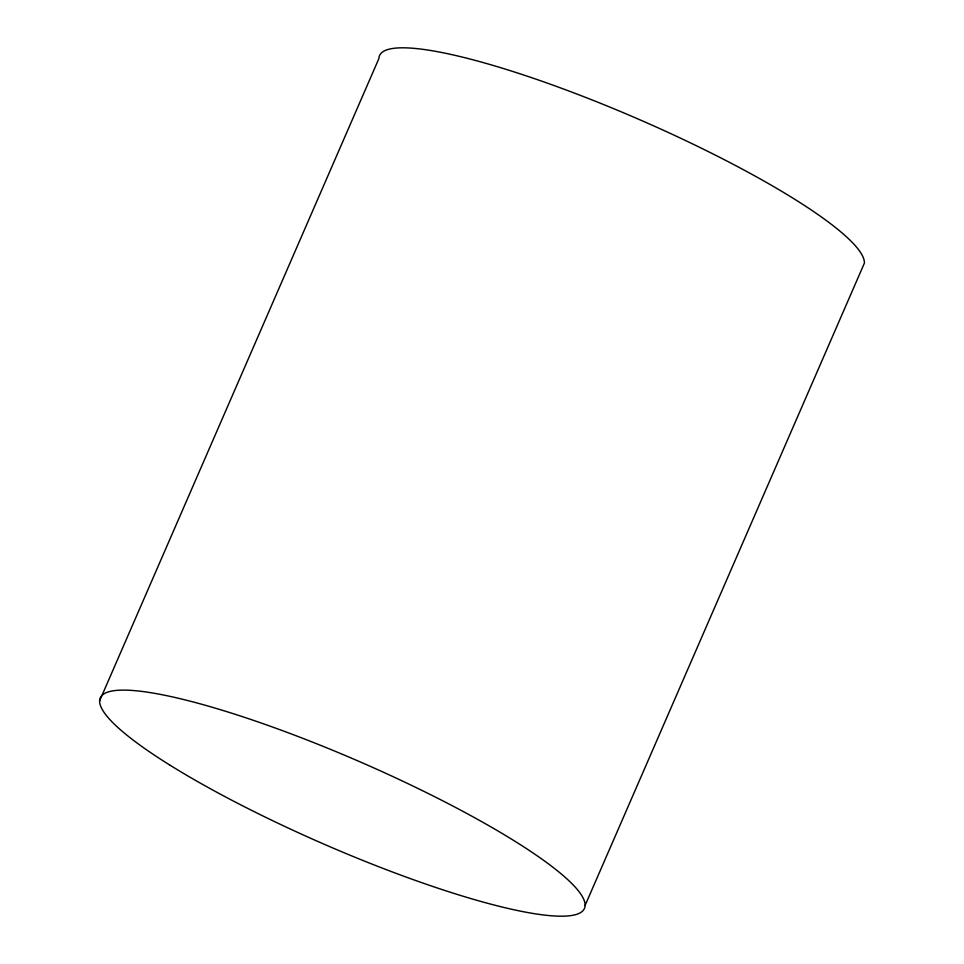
<?xml version="1.0" encoding="UTF-8"?>
<svg xmlns="http://www.w3.org/2000/svg" width="964" height="964" viewBox="0 0 964 964"><rect width="100%" height="100%" fill="white"/><g stroke="black" fill="none" stroke-linecap="round" stroke-linejoin="round"><path stroke-width="1.45" d="M99.605 700.876L378.888 58.575A263.991 44.934 23.5 0 1 623.31 112.692A263.991 44.934 23.5 0 1 864.395 263.124L585.112 905.425M169.531 764.886A263.991 44.934 23.5 0 0 576.412 914.402A263.991 44.934 23.5 0 0 281.139 730.158A263.991 44.934 23.5 0 0 169.531 764.886"/></g></svg>
